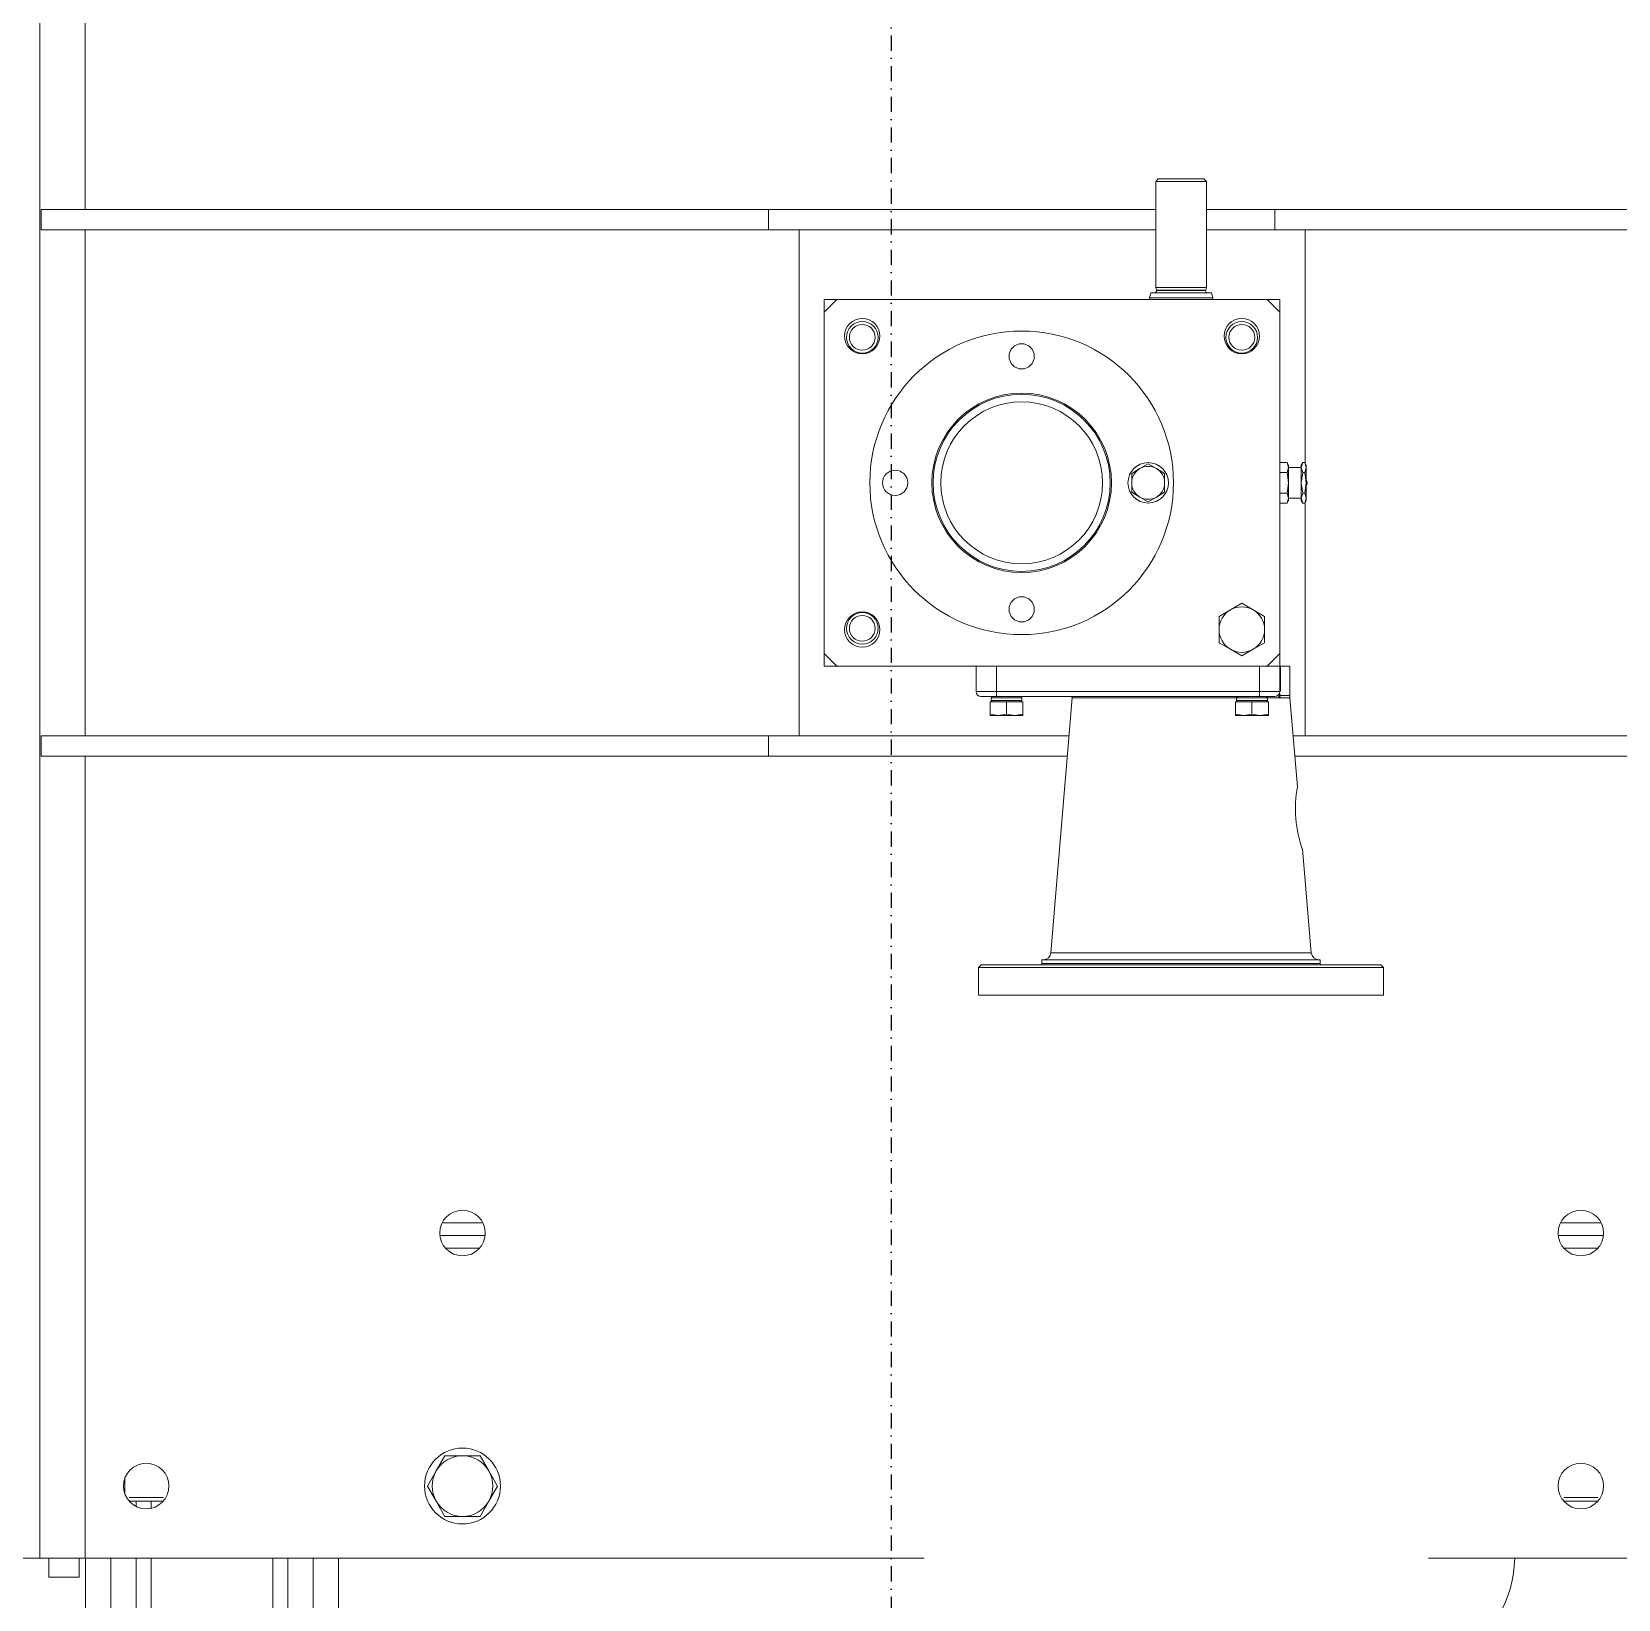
# Model space of a CAD drawing. Header units: millimetres. Extents: x 2179 to 48742, y 3478 to 161002.
# Drawn here: x 21730 to 22357, y 128326 to 128945 of the extents above; entities that cross this region are included whole.
import ezdxf

# ---------------------------------------------------------------- set-up
doc = ezdxf.new("R2010")
doc.units = ezdxf.units.MM
doc.linetypes.add('1_Čerchovaná 6_0mm', pattern=[12, 6, -3, 0, -3])
doc.layers.add('0-1', color=7, linetype='Continuous', lineweight=9)
doc.layers.add('2966-1_navrh dispozice stroju-HK_02_dwg-1', color=7, linetype='Continuous', lineweight=9, true_color=0x919191)
doc.layers.add('S-GRID-1', color=9, linetype='1_Čerchovaná 6_0mm', lineweight=25, true_color=0x808080)

# ---------------------------------------------------------------- blocks, each defined once
blk = doc.blocks.new('2966-1_navrh dispozice stroju-HK_02_dwg_SE614-904360-1NP _ stroje')
at = {"layer": '0-1', "flags": 128}
blk.add_lwpolyline([(9327.71, -1865.25), (9325.11, -1860.75), (9327.71, -1856.25), (9330.31, -1851.75), (9335.5, -1851.75), (9340.7, -1851.75), (9343.3, -1856.25), (9345.89, -1860.75), (9343.3, -1865.25), (9340.7, -1869.75), (9335.5, -1869.75), (9330.31, -1869.75)], close=True, dxfattribs=at)
at = {"layer": '0-1'}
for start, end in [(90, 150), (30, 90), (150, 210), (330, 30), (210, 270), (270, 330)]:
    blk.add_arc((9335.5, -1860.75), 9, start, end, dxfattribs=at)
blk = doc.blocks.new('2966-1_navrh dispozice stroju-HK_02_dwg_SE612-904362-1NP _ stroje')
at = {"layer": '0-1', "flags": 128}
blk.add_lwpolyline([(9271.87, -1901), (9270, -1897.75), (9271.87, -1894.5), (9273.75, -1891.25), (9277.5, -1891.25), (9281.25, -1891.25), (9283.13, -1894.5), (9285.01, -1897.75), (9283.13, -1901), (9281.25, -1904.25), (9277.5, -1904.25), (9273.75, -1904.25)], close=True, dxfattribs=at)
at = {"layer": '0-1'}
for start, end in [(90, 150), (30, 90), (150, 210), (330, 30), (210, 270), (270, 330)]:
    blk.add_arc((9277.5, -1897.75), 6.5, start, end, dxfattribs=at)
blk = doc.blocks.new('2966-1_navrh dispozice stroju-HK_02_dwg_SE611-904363-1NP _ stroje')
at = {"layer": '0-1'}
blk.add_circle((9277.5, -1897.75), 8, dxfattribs=at)
blk = doc.blocks.new('2966-1_navrh dispozice stroju-HK_02_dwg_SE610-904364-1NP _ stroje')
at = {"layer": '0-1'}
blk.add_circle((9277.5, -1947.75), 32, dxfattribs=at)
blk = doc.blocks.new('2966-1_navrh dispozice stroju-HK_02_dwg_SE609-904365-1NP _ stroje')
at = {"layer": '0-1'}
blk.add_circle((9277.5, -1947.75), 35, dxfattribs=at)
blk = doc.blocks.new('2966-1_navrh dispozice stroju-HK_02_dwg_SE608-904366-1NP _ stroje')
at = {"layer": '0-1'}
for centre, radius in [((9277.5, -1947.75), 60), ((9277.5, -1947.75), 35.5), ((9227.5, -1947.75), 5), ((9327.5, -1947.75), 5), ((9277.5, -1997.75), 5)]:
    blk.add_circle(centre, radius, dxfattribs=at)
blk = doc.blocks.new('2966-1_navrh dispozice stroju-HK_02_dwg_SE607-904367-1NP _ stroje')
at = {"layer": '0-1', "flags": 128}
blk.add_lwpolyline([(9345, -1845.75), (9210, -1845.75), (9205, -1850.75), (9205, -2020.75), (9210, -2025.75), (9345, -2025.75), (9350, -2020.75), (9350, -1850.75)], close=True, dxfattribs=at)
at = {"layer": '0-1'}
for centre in [(9219.5, -1860.75), (9219.5, -2010.75), (9335.5, -2010.75)]:
    blk.add_circle(centre, 7, dxfattribs=at)
blk = doc.blocks.new('2966-1_navrh dispozice stroju-HK_02_dwg_SE599-904375-1NP _ stroje')
at = {"layer": '0-1'}
blk.add_line((9746.5, -1787), (9746.5, -1778.25), dxfattribs=at)
at = {"layer": '0-1', "flags": 128}
blk.add_lwpolyline([(9743.71, -1787), (9743.71, -1775.25), (9741.75, -1775.25), (9741.75, -1787)], dxfattribs=at)
at = {"layer": '0-1'}
for centre, radius, start, end in [((9701.5, -1800.25), 47.38, 31.83672, 88.79063), ((9743.5, -1778.25), 3, 0, 86.07676)]:
    blk.add_arc(centre, radius, start, end, dxfattribs=at)
blk = doc.blocks.new('2966-1_navrh dispozice stroju-HK_02_dwg_SE549-904425-1NP _ stroje')
at = {"layer": '0-1'}
blk.add_circle((9674, -2168.75), 15, dxfattribs=at)
blk = doc.blocks.new('2966-1_navrh dispozice stroju-HK_02_dwg_SE548-904426-1NP _ stroje')
at = {"layer": '0-1', "flags": 128}
blk.add_lwpolyline([(9668, -2158.35), (9674, -2154.89), (9680, -2158.35), (9686, -2161.82), (9686, -2168.75), (9686, -2175.67), (9680, -2179.14), (9674, -2182.6), (9668, -2179.14), (9662, -2175.67), (9662, -2168.75), (9662, -2161.82)], close=True, dxfattribs=at)
at = {"layer": '0-1'}
for start, end in [(60, 120), (120, 180), (360, 60), (180, 240), (300, 360), (240, 300)]:
    blk.add_arc((9674, -2168.75), 12, start, end, dxfattribs=at)
blk = doc.blocks.new('2966-1_navrh dispozice stroju-HK_02_dwg_SE531-904437-1NP _ stroje')
at = {"layer": '0-1'}
for p, q in [((9205, -1845.75), (9210, -1845.75)), ((9345, -1845.75), (9350, -1845.75))]:
    blk.add_line(p, q, dxfattribs=at)
blk = doc.blocks.new('2966-1_navrh dispozice stroju-HK_02_dwg_SE532-904438-1NP _ stroje')
at = {"layer": '0-1'}
for p, q in [((9350, -1845.48), (9359.82, -1845.48)), ((9361.27, -1845.48), (9361.58, -1845.48))]:
    blk.add_line(p, q, dxfattribs=at)
blk = doc.blocks.new('2966-1_navrh dispozice stroju-HK_02_dwg_SE533-904439-1NP _ stroje')
at = {"layer": '0-1'}
for p, q in [((9362.54, -1850.65), (9362.54, -1845.47)), ((9362.54, -1927.79), (9362.54, -1862.85))]:
    blk.add_line(p, q, dxfattribs=at)
blk = doc.blocks.new('2966-1_navrh dispozice stroju-HK_02_dwg_SE534-904440-1NP _ stroje')
at = {"layer": '0-1'}
for p, q in [((9205, -1850.75), (9205, -1845.75)), ((9205, -2025.75), (9205, -2020.75))]:
    blk.add_line(p, q, dxfattribs=at)
blk = doc.blocks.new('2966-1_navrh dispozice stroju-HK_02_dwg_SE535-904441-1NP _ stroje')
at = {"layer": '0-1'}
for p, q in [((9205, -2025.75), (9210, -2025.75)), ((9345, -2025.75), (9350, -2025.75))]:
    blk.add_line(p, q, dxfattribs=at)
blk = doc.blocks.new('2966-1_navrh dispozice stroju-HK_02_dwg_SE536-904442-1NP _ stroje')
at = {"layer": '0-1'}
for p, q in [((9350, -1850.75), (9350, -1845.75)), ((9350, -2025.75), (9350, -2020.75))]:
    blk.add_line(p, q, dxfattribs=at)
blk = doc.blocks.new('2966-1_navrh dispozice stroju-HK_02_dwg_SE530-904443-1NP _ stroje')
at = {"layer": '0-1'}
for p, q in [((9271.5, -1837.25), (9271.5, -1842.25)), ((9283.5, -1842.25), (9283.5, -1837.25)), ((9205, -1872.25), (9204.4, -1872.25)), ((9201.6, -1875.05), (9201.51, -1875.05))]:
    blk.add_line(p, q, dxfattribs=at)
at = {"layer": '0-1', "flags": 128}
for points in [[(9469, -1964.75), (9468, -1963.75), (9468, -1805.75), (9469, -1804.75), (9480, -1804.75), (9480, -1964.75), (9469, -1964.75), (9469, -1804.75)], [(9269.42, -1835.87), (9270.5, -1835.25), (9271.44, -1835.25), (9269.42, -1835.87), (9269.42, -1836.62), (9271.44, -1837.25), (9273.46, -1836.62)], [(9269.42, -1836.62), (9270.5, -1837.25), (9271.44, -1837.25), (9277.5, -1837.25), (9283.56, -1837.25), (9284.5, -1837.25), (9285.58, -1836.62), (9285.58, -1835.87), (9283.56, -1835.25), (9281.54, -1835.87)], [(9281.54, -1836.62), (9277.5, -1837.25), (9273.46, -1836.62), (9273.46, -1835.87), (9271.44, -1835.25), (9277.5, -1835.25), (9283.56, -1835.25), (9284.5, -1835.25), (9285.58, -1835.87)], [(9285.58, -1836.62), (9283.56, -1837.25), (9281.54, -1836.62), (9281.54, -1835.87), (9277.5, -1835.25), (9273.46, -1835.87)], [(9422.35, -1836.71), (9463.25, -1833.29), (9463.25, -1936.2), (9362.54, -1927.79)], [(9285.58, -1842.87), (9284.5, -1842.25), (9283.56, -1842.25), (9277.5, -1842.25), (9271.44, -1842.25), (9270.5, -1842.25), (9269.42, -1842.87)], [(9273.46, -1842.87), (9271.44, -1842.25), (9269.42, -1842.87), (9269.42, -1845.62), (9269.64, -1845.75)], [(9281.54, -1842.87), (9277.5, -1842.25), (9273.46, -1842.87), (9273.46, -1845.62)], [(9281.54, -1845.62), (9281.54, -1842.87), (9283.56, -1842.25), (9285.58, -1842.87), (9285.58, -1845.62), (9285.37, -1845.75)], [(9397.64, -1838.77), (9362.42, -1841.71), (9362.42, -1845.47), (9362.39, -1845.53), (9361.58, -1845.72), (9361.58, -1845.48), (9361.58, -1841.75), (9350, -1841.75), (9350, -1845.48), (9350, -1845.75), (9360, -1845.75), (9360, -1853.75), (9360, -1957.75), (9362, -1957.75)], [(9362, -1847.75), (9362, -1853.75), (9362, -1957.75), (9362, -1963.75)], [(9362.54, -1845.47), (9362.51, -1845.56), (9362.54, -1845.47)], [(9362, -1853.75), (9360, -1853.75), (9350, -1853.75)], [(9364, -1856.75), (9368.92, -1856.75), (9369.5, -1853.5), (9368.92, -1850.25)], [(9368.92, -1856.75), (9369.5, -1860), (9368.92, -1863.25), (9369.5, -1863.25), (9369.5, -1860), (9369.5, -1853.5), (9369.5, -1850.25), (9368.92, -1850.25), (9364, -1850.25), (9364, -1856.75), (9364, -1863.25), (9368.92, -1863.25)], [(9200.28, -1874.75), (9201.3, -1875.02), (9201.3, -1894.47), (9200.28, -1894.75), (9158.4, -1894.75), (9157.4, -1893.75), (9157.4, -1875.75), (9158.4, -1874.75), (9158.4, -1894.75)], [(9200.28, -1894.75), (9200.28, -1874.75), (9158.4, -1874.75)], [(9204.4, -1897.25), (9204.4, -1872.25), (9202.4, -1872.78), (9202.4, -1896.71), (9204.4, -1897.25), (9205, -1897.25)], [(9368.92, -1953.75), (9364, -1953.75), (9364, -1947.25), (9368.92, -1947.25)], [(9364, -1953.75), (9364, -1960.25), (9368.92, -1960.25)], [(9350, -1965.75), (9360, -1965.75), (9360, -1957.75), (9350, -1957.75)]]:
    blk.add_lwpolyline(points, dxfattribs=at)
for points in [[(9467.5, -1939.75), (9466, -1939.75), (9466, -1829.75), (9467.5, -1829.75)], [(9362.5, -1850.65), (9363.5, -1850.65), (9363.5, -1862.85), (9362.5, -1862.85)], [(9201.6, -1894.45), (9201.51, -1894.45), (9201.51, -1875.05)], [(9362.5, -1947.65), (9363.5, -1947.65), (9363.5, -1959.85), (9362.5, -1959.85)], [(9369.5, -1960.25), (9368.92, -1960.25), (9369.5, -1957), (9368.92, -1953.75), (9369.5, -1950.5), (9368.92, -1947.25), (9369.5, -1947.25), (9369.5, -1950.5), (9369.5, -1957)]]:
    blk.add_lwpolyline(points, close=True, dxfattribs=at)
at = {"layer": '0-1'}
for centre, radius in [((9220, -1860.75), 6.25), ((9220, -1860.75), 5.1), ((9220, -2010.75), 6.25), ((9220, -2010.75), 5.1), ((9335, -2010.75), 6.25), ((9335, -2010.75), 5.1)]:
    blk.add_circle(centre, radius, dxfattribs=at)
for centre, radius, start, end in [((9463, -1830.3), 3, 274.77232, 0), ((9467.5, -1829.25), 0.5, 270, 360), ((9277.5, -1837.94), 3, 63.9155, 116.0845), ((9406.19, -1792.11), 47.48, 259.4524, 290.09222), ((9361.58, -1831.75), 10, 270, 274.77232), ((9360, -1847.75), 2, 360, 90), ((9361.06, -1841.04), 4.71, 270.30052, 276.42119), ((9371.33, -1849.75), 9.75, 157.54785, 159.1462), ((9343.55, -1837.99), 20.41, 336.83775, 338.24409), ((9362.5, -1851.15), 0.5, 90, 180), ((9363.5, -1851.15), 0.5, 0, 90), ((9362.5, -1862.35), 0.5, 180, 270), ((9363.5, -1862.35), 0.5, 270, 360), ((9201.6, -1874.25), 0.8, 270, 360), ((9201.51, -1874.25), 0.8, 255, 270), ((9201.51, -1895.25), 0.8, 90, 105), ((9201.6, -1895.25), 0.8, 0, 90), ((9362.5, -1928.29), 0.5, 85.22768, 180), ((9463, -1939.19), 3, 0, 85.22768), ((9467.5, -1940.25), 0.5, 360, 90), ((9362.5, -1948.15), 0.5, 90, 180), ((9363.5, -1948.15), 0.5, 360, 90), ((9362.5, -1959.35), 0.5, 180, 270), ((9363.5, -1959.35), 0.5, 270, 360), ((9360, -1963.75), 2, 270, 360)]:
    blk.add_arc(centre, radius, start, end, dxfattribs=at)
for points, knots in [([(9362.22, -1846.28), (9362.07, -1846.12), (9361.73, -1845.85), (9361.3, -1845.75), (9361.08, -1845.75)], [0, 0, 0, 0, 0.500102, 1, 1, 1, 1]), ([(9362.32, -1846.02), (9362.21, -1845.94), (9361.98, -1845.8), (9361.72, -1845.73), (9361.58, -1845.72)], [0, 0, 0, 0, 0.499992, 1, 1, 1, 1]), ([(9362.51, -1845.56), (9362.49, -1845.55), (9362.45, -1845.54), (9362.41, -1845.53), (9362.39, -1845.53)], [0, 0, 0, 0, 0.500001, 1, 1, 1, 1])]:
    blk.add_open_spline(points, degree=3, knots=knots, dxfattribs=at)
for name in ['2966-1_navrh dispozice stroju-HK_02_dwg_SE531-904437-1NP _ stroje', '2966-1_navrh dispozice stroju-HK_02_dwg_SE534-904440-1NP _ stroje', '2966-1_navrh dispozice stroju-HK_02_dwg_SE532-904438-1NP _ stroje', '2966-1_navrh dispozice stroju-HK_02_dwg_SE536-904442-1NP _ stroje', '2966-1_navrh dispozice stroju-HK_02_dwg_SE533-904439-1NP _ stroje', '2966-1_navrh dispozice stroju-HK_02_dwg_SE535-904441-1NP _ stroje']:
    blk.add_blockref(name, (0, 0))
blk = doc.blocks.new('2966-1_navrh dispozice stroju-HK_02_dwg_SE529-904444-1NP _ stroje')
at = {"layer": '0-1'}
for p, q in [((9169.5, -1874.75), (9169.5, -1847.75)), ((9169.5, -2047.75), (9169.5, -1894.75))]:
    blk.add_line(p, q, dxfattribs=at)
blk = doc.blocks.new('2966-1_navrh dispozice stroju-HK_02_dwg_SE528-904445-1NP _ stroje')
at = {"layer": '0-1', "flags": 128}
for points in [[(9177.5, -1835.75), (9177.5, -1560.25), (9169.5, -1560.25), (9169.5, -1847.75), (9177.5, -1847.75)], [(9177.5, -2047.75), (9169.5, -2047.75), (9169.5, -2335.25), (9177.5, -2335.25), (9177.5, -2047.75), (9177.5, -2035.75)]]:
    blk.add_lwpolyline(points, dxfattribs=at)
blk.add_blockref('2966-1_navrh dispozice stroju-HK_02_dwg_SE529-904444-1NP _ stroje', (0, 0))
blk = doc.blocks.new('2966-1_navrh dispozice stroju-HK_02_dwg_SE525-904446-1NP _ stroje')
at = {"layer": '0-1'}
for p, q in [((9269.64, -1835.75), (9177.5, -1835.75)), ((9377.5, -1835.75), (9285.37, -1835.75))]:
    blk.add_line(p, q, dxfattribs=at)
blk = doc.blocks.new('2966-1_navrh dispozice stroju-HK_02_dwg_SE526-904447-1NP _ stroje')
at = {"layer": '0-1'}
for p, q in [((9177.5, -1835.75), (9177.5, -1874.75)), ((9177.5, -1894.75), (9177.5, -2035.75))]:
    blk.add_line(p, q, dxfattribs=at)
blk = doc.blocks.new('2966-1_navrh dispozice stroju-HK_02_dwg_SE527-904448-1NP _ stroje')
at = {"layer": '0-1'}
for p, q in [((9377.5, -1840.45), (9377.5, -1835.75)), ((9377.5, -2035.75), (9377.5, -1929.04))]:
    blk.add_line(p, q, dxfattribs=at)
blk = doc.blocks.new('2966-1_navrh dispozice stroju-HK_02_dwg_SE524-904449-1NP _ stroje')
at = {"layer": '0-1'}
blk.add_line((9177.5, -2035.75), (9377.5, -2035.75), dxfattribs=at)
for name in ['2966-1_navrh dispozice stroju-HK_02_dwg_SE525-904446-1NP _ stroje', '2966-1_navrh dispozice stroju-HK_02_dwg_SE526-904447-1NP _ stroje', '2966-1_navrh dispozice stroju-HK_02_dwg_SE527-904448-1NP _ stroje']:
    blk.add_blockref(name, (0, 0))
blk = doc.blocks.new('2966-1_navrh dispozice stroju-HK_02_dwg_SE523-904450-1NP _ stroje')
at = {"layer": '0-1'}
blk.add_line((9385.5, -2047.75), (9377.5, -2047.75), dxfattribs=at)
at = {"layer": '0-1', "flags": 128}
for points in [[(9385.5, -1839.78), (9385.5, -1560.25), (9377.5, -1560.25), (9377.5, -1835.75)], [(9377.5, -2035.75), (9377.5, -2047.75), (9377.5, -2335.25), (9385.5, -2335.25), (9385.5, -2047.75), (9385.5, -1929.71)]]:
    blk.add_lwpolyline(points, dxfattribs=at)
blk = doc.blocks.new('2966-1_navrh dispozice stroju-HK_02_dwg_SE520-904451-1NP _ stroje')
at = {"layer": '0-1'}
for p, q in [((8852.5, -2317.83), (9169.5, -2317.83)), ((9177.5, -2317.83), (9377.5, -2317.83)), ((9385.5, -2317.83), (9702.5, -2317.83))]:
    blk.add_line(p, q, dxfattribs=at)
blk = doc.blocks.new('2966-1_navrh dispozice stroju-HK_02_dwg_SE521-904452-1NP _ stroje')
at = {"layer": '0-1'}
for p, q in [((9702.5, -1787), (9702.5, -1577.67)), ((9702.5, -2317.83), (9702.5, -1986.25))]:
    blk.add_line(p, q, dxfattribs=at)
blk = doc.blocks.new('2966-1_navrh dispozice stroju-HK_02_dwg_SE519-904454-1NP _ stroje')
at = {"layer": '0-1', "flags": 128}
for points in [[(9702.5, -1559.75), (8852.5, -1559.75), (8852.5, -1577.67), (8852.5, -2317.83), (8852.5, -2335.75), (9702.5, -2335.75), (9702.5, -2317.83)], [(8852.5, -2335.75), (8852.5, -2347.75), (9702.5, -2347.75), (9702.5, -2335.75)]]:
    blk.add_lwpolyline(points, dxfattribs=at)
at = {"layer": '0-1'}
for centre in [(9574, -1726.75), (9674, -1726.75), (9574, -2168.75), (9674, -2293.75)]:
    blk.add_circle(centre, 9, dxfattribs=at)
for name in ['2966-1_navrh dispozice stroju-HK_02_dwg_SE521-904452-1NP _ stroje', '2966-1_navrh dispozice stroju-HK_02_dwg_SE520-904451-1NP _ stroje']:
    blk.add_blockref(name, (0, 0))
blk = doc.blocks.new('2966-1_navrh dispozice stroju-HK_02_dwg_SE511-904461-1NP _ stroje')
at = {"layer": '0-1'}
for p, q in [((9680, -1608.45), (9680, -1595.04)), ((9680, -1733.45), (9680, -1720.04)), ((9680, -2300.45), (9680, -2287.04))]:
    blk.add_line(p, q, dxfattribs=at)
blk = doc.blocks.new('2966-1_navrh dispozice stroju-HK_02_dwg_SE512-904462-1NP _ stroje')
at = {"layer": '0-1'}
for p, q in [((9678.47, -1595.04), (9678.47, -1608.45)), ((9678.47, -1720.04), (9678.47, -1733.45)), ((9678.47, -2287.04), (9678.47, -2300.45))]:
    blk.add_line(p, q, dxfattribs=at)
blk = doc.blocks.new('2966-1_navrh dispozice stroju-HK_02_dwg_SE510-904463-1NP _ stroje')
for name in ['2966-1_navrh dispozice stroju-HK_02_dwg_SE512-904462-1NP _ stroje', '2966-1_navrh dispozice stroju-HK_02_dwg_SE511-904461-1NP _ stroje']:
    blk.add_blockref(name, (0, 0))
blk = doc.blocks.new('2966-1_navrh dispozice stroju-HK_02_dwg_SE507-904466-1NP _ stroje')
at = {"layer": '0-1'}
blk.add_line((9671.04, -2302.25), (9676.96, -2302.25), dxfattribs=at)
blk = doc.blocks.new('2966-1_navrh dispozice stroju-HK_02_dwg_SE469-904497-1NP _ stroje')
at = {"layer": '0-1', "flags": 128}
blk.add_lwpolyline([(9702.5, -2320.25), (9710, -2320.25), (9710, -2332.25), (9702.5, -2332.25)], dxfattribs=at)
blk = doc.blocks.new('2966-1_navrh dispozice stroju-HK_02_dwg_SE462-904503-1NP _ stroje')
at = {"layer": '0-1'}
for p, q in [((9680, -2291.75), (9682.78, -2291.75)), ((9702.5, -2291.75), (10117.05, -2291.75))]:
    blk.add_line(p, q, dxfattribs=at)
blk = doc.blocks.new('2966-1_navrh dispozice stroju-HK_02_dwg_SE463-904504-1NP _ stroje')
at = {"layer": '0-1'}
for p, q in [((9682.06, -2297.75), (9680, -2297.75)), ((10107.85, -2297.75), (9702.5, -2297.75))]:
    blk.add_line(p, q, dxfattribs=at)
blk = doc.blocks.new('2966-1_navrh dispozice stroju-HK_02_dwg_SE461-904505-1NP _ stroje')
at = {"layer": '0-1'}
blk.add_line((9702.5, -2237.75), (10107.85, -2237.75), dxfattribs=at)
at = {"layer": '0-1', "flags": 128}
blk.add_lwpolyline([(10117.05, -2291.75), (10117.05, -2243.75), (9702.5, -2243.75)], dxfattribs=at)
at = {"layer": '0-1'}
for points, knots in [([(10117.05, -2243.75), (10117.06, -2243.01), (10116.73, -2241.93), (10115.86, -2240.74), (10115.06, -2239.98), (10114.16, -2239.35), (10113.19, -2238.84), (10112.17, -2238.43), (10111.11, -2238.12), (10109.68, -2237.83), (10108.58, -2237.75), (10107.85, -2237.75)], [0, 0, 0, 0, 0.181624, 0.272491, 0.363392, 0.454314, 0.545249, 0.636192, 0.72714, 0.818091, 1, 1, 1, 1]), ([(10107.85, -2297.75), (10108.58, -2297.75), (10109.68, -2297.66), (10111.11, -2297.37), (10112.17, -2297.06), (10113.19, -2296.65), (10114.16, -2296.14), (10115.06, -2295.51), (10115.86, -2294.75), (10116.73, -2293.56), (10117.06, -2292.48), (10117.05, -2291.75)], [0, 0, 0, 0, 0.181907, 0.272858, 0.363806, 0.45475, 0.545685, 0.636607, 0.727508, 0.818376, 1, 1, 1, 1])]:
    blk.add_open_spline(points, degree=3, knots=knots, dxfattribs=at)
for name in ['2966-1_navrh dispozice stroju-HK_02_dwg_SE462-904503-1NP _ stroje', '2966-1_navrh dispozice stroju-HK_02_dwg_SE463-904504-1NP _ stroje']:
    blk.add_blockref(name, (0, 0))
blk = doc.blocks.new('2966-1_navrh dispozice stroju-HK_02_dwg_SE459-904506-1NP _ stroje')
at = {"layer": '0-1'}
for p, q in [((9575, -1717.8), (9575, -1735.69)), ((9575, -2159.8), (9575, -2177.69))]:
    blk.add_line(p, q, dxfattribs=at)
blk = doc.blocks.new('2966-1_navrh dispozice stroju-HK_02_dwg_SE460-904507-1NP _ stroje')
at = {"layer": '0-1'}
for p, q in [((9570, -1734.81), (9570, -1718.68)), ((9570, -2176.81), (9570, -2160.68))]:
    blk.add_line(p, q, dxfattribs=at)
blk = doc.blocks.new('2966-1_navrh dispozice stroju-HK_02_dwg_SE458-904508-1NP _ stroje')
for name in ['2966-1_navrh dispozice stroju-HK_02_dwg_SE459-904506-1NP _ stroje', '2966-1_navrh dispozice stroju-HK_02_dwg_SE460-904507-1NP _ stroje']:
    blk.add_blockref(name, (0, 0))
blk = doc.blocks.new('2966-1_navrh dispozice stroju-HK_02_dwg_SE446-904520-1NP _ stroje')
at = {"layer": '0-1'}
for p, q in [((9580, -1733.45), (9580, -1720.04)), ((9580, -2175.45), (9580, -2162.04))]:
    blk.add_line(p, q, dxfattribs=at)
blk = doc.blocks.new('2966-1_navrh dispozice stroju-HK_02_dwg_SE445-904521-1NP _ stroje')
blk.add_blockref('2966-1_navrh dispozice stroju-HK_02_dwg_SE446-904520-1NP _ stroje', (0, 0))
blk = doc.blocks.new('2966-1_navrh dispozice stroju-HK_02_dwg_SE434-904530-1NP _ stroje')
at = {"layer": '0-1'}
blk.add_line((9702.5, -2307.75), (10027.5, -2307.75), dxfattribs=at)
blk = doc.blocks.new('2966-1_navrh dispozice stroju-HK_02_dwg_SE435-904531-1NP _ stroje')
at = {"layer": '0-1'}
blk.add_line((10027.5, -2317.75), (9702.5, -2317.75), dxfattribs=at)
blk = doc.blocks.new('2966-1_navrh dispozice stroju-HK_02_dwg_SE436-904532-1NP _ stroje')
at = {"layer": '0-1'}
blk.add_line((9702.5, -2217.75), (10027.5, -2217.75), dxfattribs=at)
blk = doc.blocks.new('2966-1_navrh dispozice stroju-HK_02_dwg_SE437-904533-1NP _ stroje')
at = {"layer": '0-1'}
blk.add_line((10027.5, -2227.75), (9702.5, -2227.75), dxfattribs=at)
blk = doc.blocks.new('2966-1_navrh dispozice stroju-HK_02_dwg_SE432-904534-1NP _ stroje')
for name in ['2966-1_navrh dispozice stroju-HK_02_dwg_SE436-904532-1NP _ stroje', '2966-1_navrh dispozice stroju-HK_02_dwg_SE437-904533-1NP _ stroje', '2966-1_navrh dispozice stroju-HK_02_dwg_SE434-904530-1NP _ stroje', '2966-1_navrh dispozice stroju-HK_02_dwg_SE435-904531-1NP _ stroje']:
    blk.add_blockref(name, (0, 0))
blk = doc.blocks.new('2966-1_navrh dispozice stroju-HK_02_dwg-876232-1NP _ stroje')
at = {"rotation": 328.989640494807}
for name in ['2966-1_navrh dispozice stroju-HK_02_dwg_SE519-904454-1NP _ stroje', '2966-1_navrh dispozice stroju-HK_02_dwg_SE528-904445-1NP _ stroje', '2966-1_navrh dispozice stroju-HK_02_dwg_SE523-904450-1NP _ stroje', '2966-1_navrh dispozice stroju-HK_02_dwg_SE530-904443-1NP _ stroje', '2966-1_navrh dispozice stroju-HK_02_dwg_SE524-904449-1NP _ stroje', '2966-1_navrh dispozice stroju-HK_02_dwg_SE607-904367-1NP _ stroje', '2966-1_navrh dispozice stroju-HK_02_dwg_SE510-904463-1NP _ stroje', '2966-1_navrh dispozice stroju-HK_02_dwg_SE608-904366-1NP _ stroje', '2966-1_navrh dispozice stroju-HK_02_dwg_SE432-904534-1NP _ stroje', '2966-1_navrh dispozice stroju-HK_02_dwg_SE614-904360-1NP _ stroje', '2966-1_navrh dispozice stroju-HK_02_dwg_SE609-904365-1NP _ stroje', '2966-1_navrh dispozice stroju-HK_02_dwg_SE611-904363-1NP _ stroje', '2966-1_navrh dispozice stroju-HK_02_dwg_SE612-904362-1NP _ stroje', '2966-1_navrh dispozice stroju-HK_02_dwg_SE610-904364-1NP _ stroje', '2966-1_navrh dispozice stroju-HK_02_dwg_SE458-904508-1NP _ stroje', '2966-1_navrh dispozice stroju-HK_02_dwg_SE445-904521-1NP _ stroje', '2966-1_navrh dispozice stroju-HK_02_dwg_SE599-904375-1NP _ stroje', '2966-1_navrh dispozice stroju-HK_02_dwg_SE469-904497-1NP _ stroje', '2966-1_navrh dispozice stroju-HK_02_dwg_SE549-904425-1NP _ stroje', '2966-1_navrh dispozice stroju-HK_02_dwg_SE548-904426-1NP _ stroje', '2966-1_navrh dispozice stroju-HK_02_dwg_SE461-904505-1NP _ stroje', '2966-1_navrh dispozice stroju-HK_02_dwg_SE507-904466-1NP _ stroje']:
    blk.add_blockref(name, (-62300.54, 46431.8), dxfattribs=at)

msp = doc.modelspace()

# ---------------------------------------------------------------- linework, layer by layer
at = {"layer": 'S-GRID-1'}
msp.add_line((22069.78, 158068.27), (22069.78, 120650.82), dxfattribs=at)

# ---------------------------------------------------------------- block references
at = {"layer": '2966-1_navrh dispozice stroju-HK_02_dwg-1', "rotation": 301.0103595051887}
msp.add_blockref('2966-1_navrh dispozice stroju-HK_02_dwg-876232-1NP _ stroje', (16370.46, 60726.75), dxfattribs=at)

doc.saveas('drawing.dxf')
